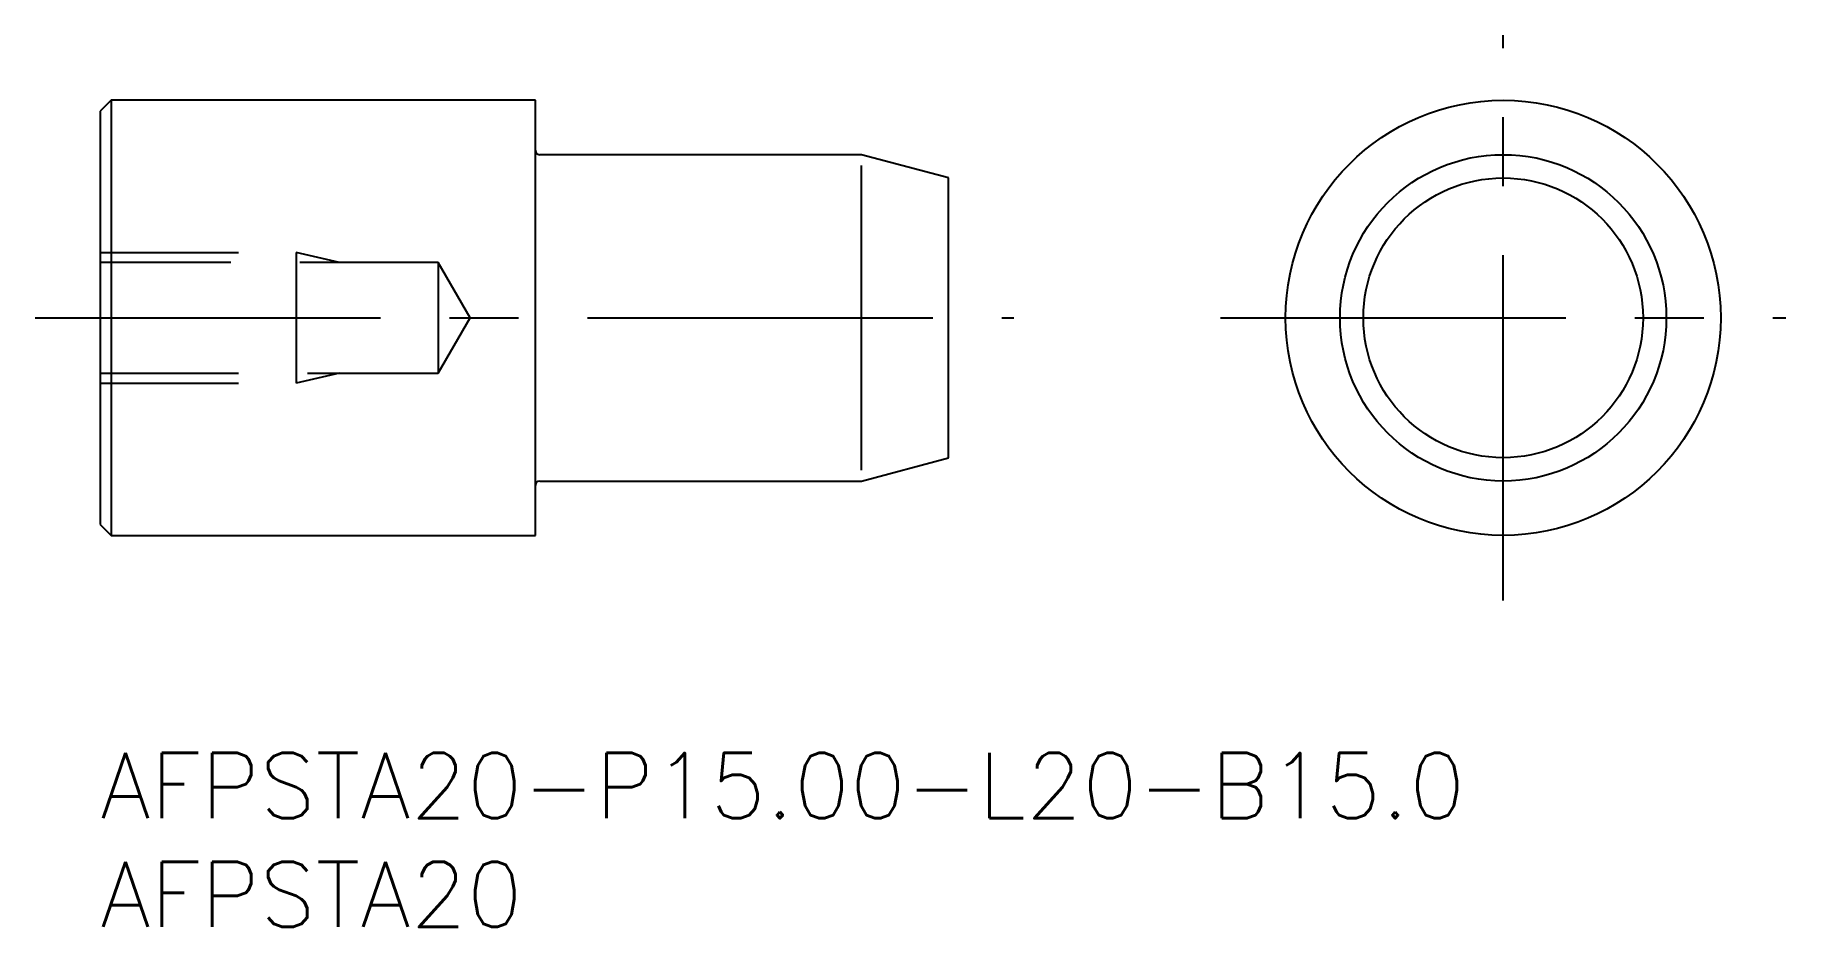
# Model space of a CAD drawing. Extents: x -3 to 77.5, y -8 to 33.
import ezdxf

# ---------------------------------------------------------------- set-up
doc = ezdxf.new("R2010")
doc.units = 0
doc.header["$LTSCALE"] = 0.5
doc.linetypes.add('CENTER', pattern=[50.8, 31.75, -6.35, 6.35, -6.35])
doc.linetypes.add('DASHED', pattern=[19.05, 12.7, -6.35])
for name, color, linetype in [('MSM_CENTER', 1, 'CENTER'), ('MSM_CONTINUOUS', 7, 'CONTINUOUS'), ('MSM_DASHED', 4, 'DASHED'), ('MSM_NARROW', 5, 'CONTINUOUS'), ('MSM_PART_NUMBER', 7, 'CONTINUOUS')]:
    doc.layers.add(name, color=color, linetype=linetype)
doc.styles.get("Standard").update_dxf_attribs({"font": 'txt.shx', "height": 1, "bigfont": 'bigfont.shx'})

# ---------------------------------------------------------------- blocks, each defined once
blk = doc.blocks.new('*U15')
at = {"layer": 'MSM_PART_NUMBER'}
blk.add_text('AFPSTA20-P15.00-L20-B15.0', height=3, dxfattribs=at).set_placement((0, -3))
blk = doc.blocks.new('*U16')
at = {"layer": 'MSM_PART_NUMBER'}
blk.add_text('AFPSTA20', height=3, dxfattribs=at).set_placement((0, -8))

msp = doc.modelspace()

# ---------------------------------------------------------------- linework, layer by layer
at = {"layer": 'MSM_CENTER'}
for p, q in [((64.493, 7), (64.493, 33)), ((-3, 20), (42, 20)), ((51.493, 20), (77.493, 20))]:
    msp.add_line(p, q, dxfattribs=at)
at = {"layer": 'MSM_CONTINUOUS'}
for p, q in [((0.5, 30), (0, 29.5)), ((20, 30), (0.5, 30)), ((0.5, 30), (0.5, 10)), ((20, 10), (20, 30)), ((0, 29.5), (0, 10.5)), ((35, 27.5), (20.2, 27.5)), ((39, 26.428), (35, 27.5)), ((39, 13.572), (39, 26.428)), ((35, 12.5), (39, 13.572)), ((20.2, 12.5), (35, 12.5)), ((0, 10.5), (0.5, 10)), ((0.5, 10), (20, 10))]:
    msp.add_line(p, q, dxfattribs=at)
for radius in [10, 7.5, 6.428]:
    msp.add_circle((64.493, 20), radius, dxfattribs=at)
for centre, start, end in [((20.2, 27.7), 180, 270), ((20.2, 12.3), 90, 180)]:
    msp.add_arc(centre, 0.2, start, end, dxfattribs=at)
at = {"layer": 'MSM_DASHED'}
for p, q in [((0, 23), (9, 23)), ((15.528, 22.55), (0, 22.55)), ((9, 23), (9, 17)), ((11, 22.55), (9, 23)), ((17, 20), (15.528, 22.55)), ((15.528, 22.55), (15.528, 17.45)), ((15.528, 17.45), (17, 20)), ((0, 17.45), (15.528, 17.45)), ((0, 17), (9, 17)), ((11, 17.45), (9, 17))]:
    msp.add_line(p, q, dxfattribs=at)
at = {"layer": 'MSM_NARROW'}
msp.add_line((35, 13), (35, 27), dxfattribs=at)

# ---------------------------------------------------------------- block references
at = {"layer": 'MSM_CONTINUOUS'}
for name in ['*U15', '*U16']:
    msp.add_blockref(name, (0, 0), dxfattribs=at)

doc.saveas('drawing.dxf')
